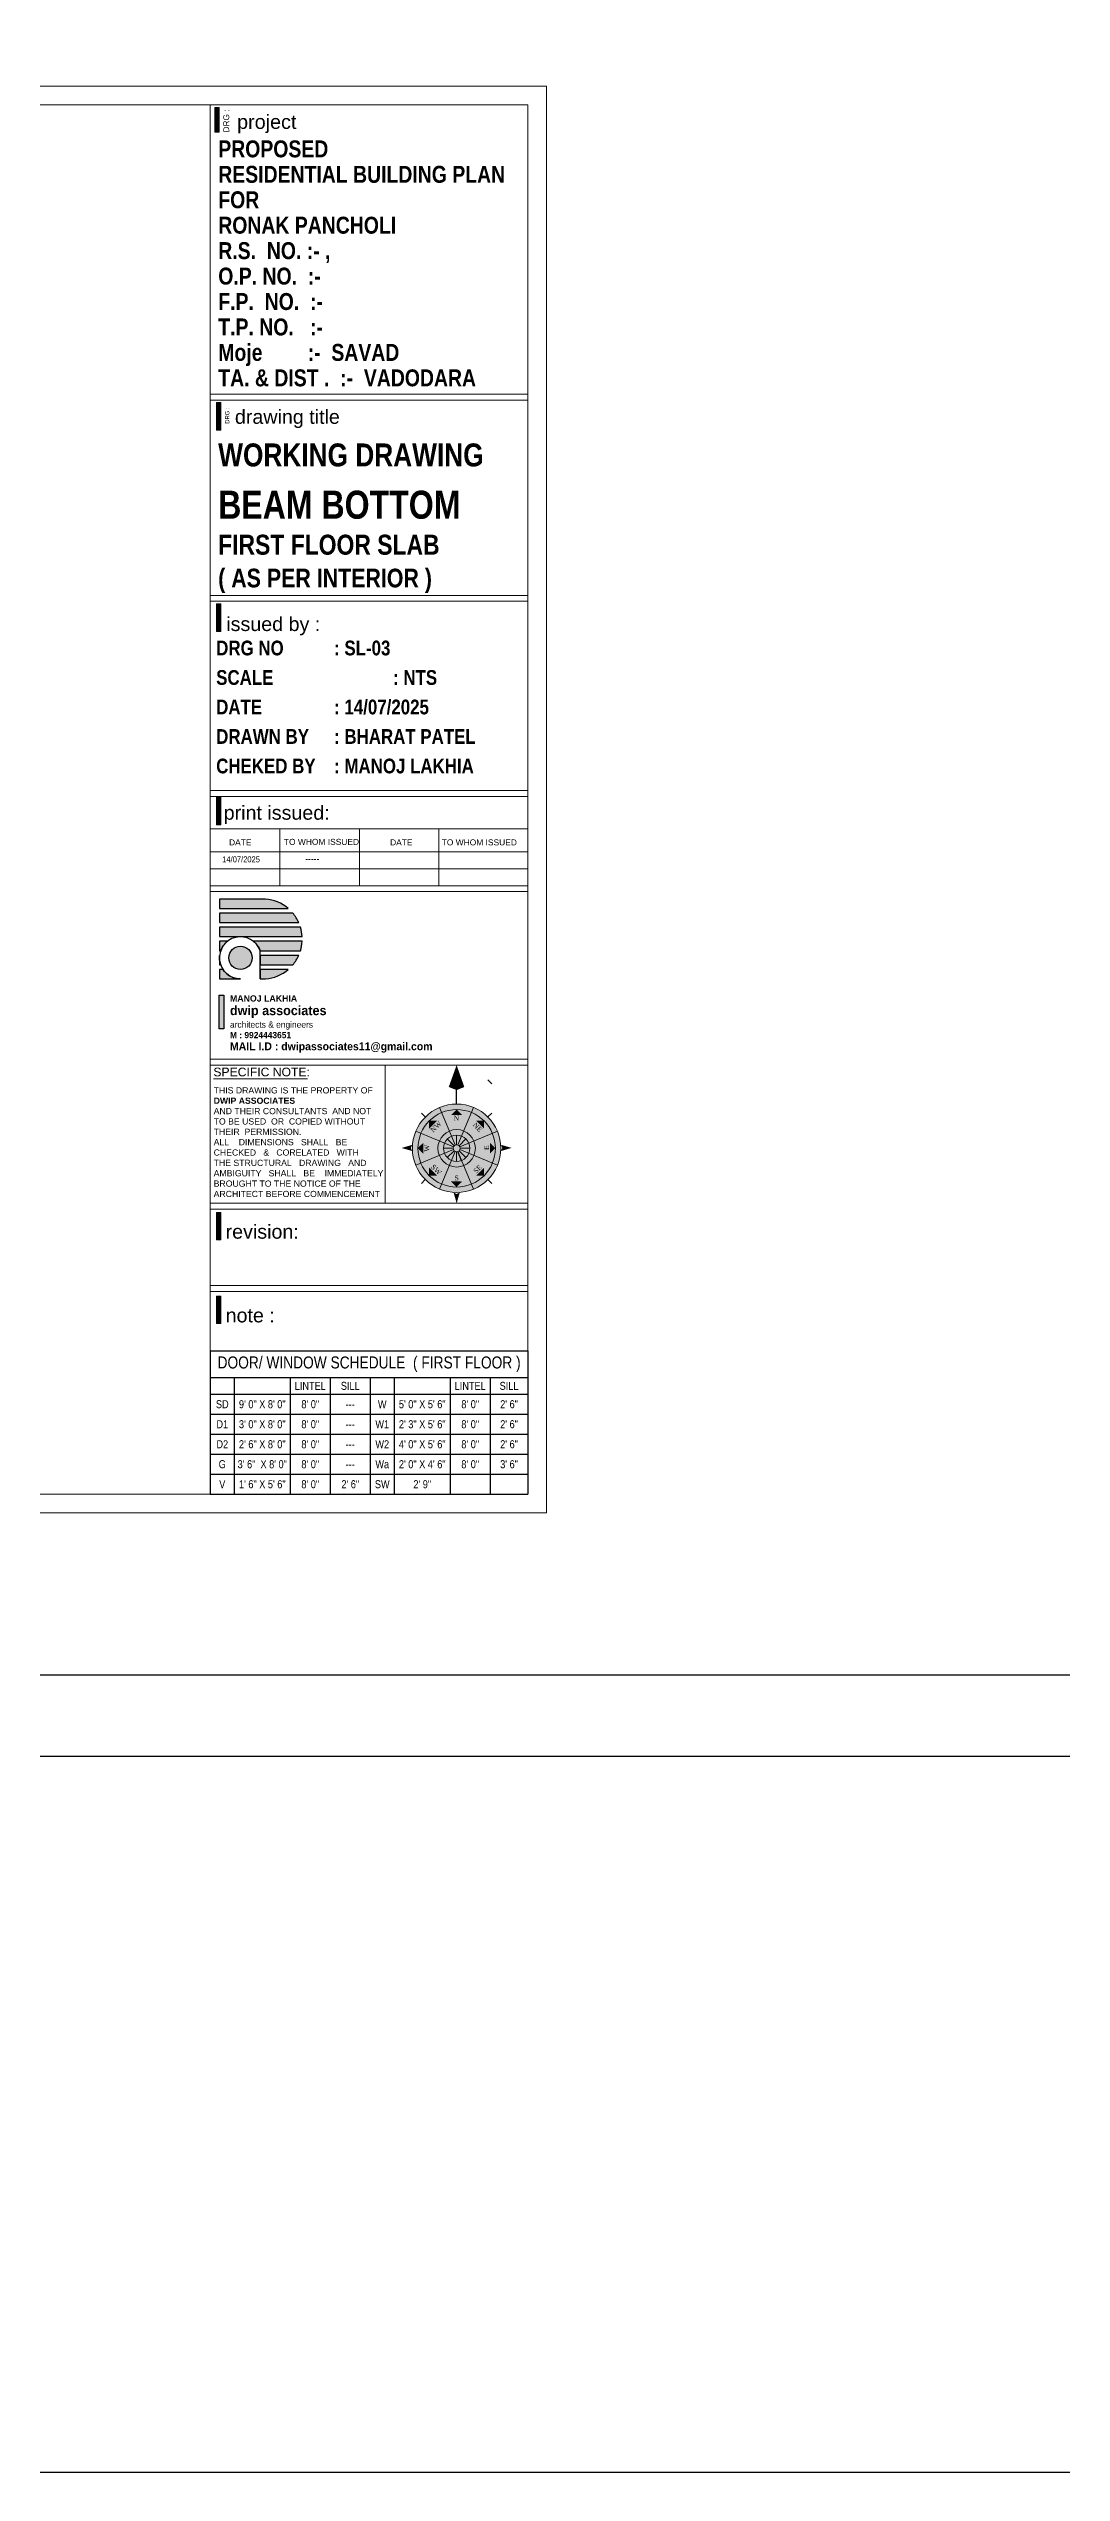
# Model space of a CAD drawing. Header units: millimetres. Extents: x 56222 to 163527, y -177397 to -121287.
# Drawn here: x 158731 to 159111, y -175692 to -174783 of the extents above; entities that cross this region are included whole.
import ezdxf
from ezdxf.enums import TextEntityAlignment as Align

# ---------------------------------------------------------------- set-up
doc = ezdxf.new("R2010")
doc.units = ezdxf.units.MM
doc.header["$MEASUREMENT"] = 0
for name, color, linetype, lineweight in [('plot boundary', 26, 'Continuous', 30), ('STAIRCASE', 45, 'Continuous', 25), ('X_SHEET', 7, 'Continuous', 9)]:
    doc.layers.add(name, color=color, linetype=linetype, lineweight=lineweight)
doc.styles.add("AR_0'-0", font='arial.ttf')
doc.styles.add('AR_6', font='arial.ttf', dxfattribs={"height": 6})
doc.styles.add("Cn_BT_0'-0", font='swissc.ttf')
doc.styles.add('DUTCH801', font='dutcheb.ttf', dxfattribs={"height": 6.5})
doc.styles.add('KATHA', font='swissc.ttf')
doc.styles.get("Standard").update_dxf_attribs({"font": 'arial.ttf', "height": 6})

# ---------------------------------------------------------------- blocks, each defined once
blk = doc.blocks.new('NORTH')
h = blk.add_hatch(color=9)
h.set_gradient(color1=(201, 201, 201), color2=(237, 237, 237), one_color=1, tint=0.93, name='SPHERICAL')
edge = h.paths.add_edge_path()
edge.add_arc((329168.4, -156620.1), 24.1, 0, 360)
at = {"layer": 'X_SHEET'}
for color, points in [(224, [(329168.4, -156574.8), (329168.4, -156588.4), (329164.1, -156586.7)]), (230, [(329172.6, -156586.7), (329168.4, -156588.4), (329168.4, -156574.8)]), (47, [(329153.4, -156609.4), (329153.4, -156605.1), (329157.7, -156605.1)]), (47, [(329165.3, -156602), (329168.4, -156598.9), (329171.4, -156602)]), (47, [(329179, -156605.1), (329183.3, -156605.1), (329183.3, -156609.4)]), (224, [(329143.4, -156619.9), (329144.3, -156618.2), (329138.4, -156619.9)]), (230, [(329144.3, -156621.6), (329143.4, -156619.9), (329138.4, -156619.9)]), (47, [(329147.2, -156620), (329150.3, -156617), (329150.3, -156623.1)]), (47, [(329186.5, -156623.1), (329186.5, -156617), (329189.5, -156620.1)]), (224, [(329193.3, -156619.9), (329192.5, -156618.2), (329198.4, -156619.9)]), (230, [(329192.5, -156621.6), (329193.3, -156619.9), (329198.4, -156619.9)]), (47, [(329153.4, -156635), (329153.4, -156630.7), (329157.7, -156635)]), (47, [(329179, -156635), (329183.3, -156630.7), (329183.3, -156635)]), (47, [(329171.4, -156638.2), (329165.3, -156638.1), (329168.3, -156641.2)]), (230, [(329166.7, -156644.1), (329168.4, -156645), (329168.4, -156650.1)]), (224, [(329168.4, -156645), (329170.1, -156644.1), (329168.4, -156650.1)])]:
    blk.add_hatch(color=color, dxfattribs=at).paths.add_polyline_path(points)
at = {"color": 254, "lineweight": 5}
for p, q in [((329185.4, -156582.8), (329187.6, -156585)), ((329166.5, -156620.1), (329161.2, -156620.1)), ((329167, -156618.7), (329163.3, -156615)), ((329167, -156621.4), (329163.3, -156625.1)), ((329168.4, -156618.2), (329168.4, -156612.9)), ((329168.4, -156621.9), (329168.4, -156627.2)), ((329169.7, -156618.7), (329173.4, -156615)), ((329169.7, -156621.4), (329173.4, -156625.1)), ((329170.2, -156620.1), (329175.5, -156620.1))]:
    blk.add_line(p, q, dxfattribs=at)
at = {"color": 250, "lineweight": 9}
for p, q in [((329151.3, -156603), (329149.2, -156600.9)), ((329167.6, -156618.3), (329159.1, -156597.8)), ((329169.1, -156618.3), (329177.6, -156597.8)), ((329185.4, -156603), (329187.6, -156600.9)), ((329146.1, -156610.8), (329166.6, -156619.3)), ((329146.1, -156629.3), (329166.6, -156620.8)), ((329159.1, -156642.4), (329167.6, -156621.8)), ((329177.6, -156642.4), (329169.1, -156621.8)), ((329170.1, -156619.3), (329190.7, -156610.8)), ((329170.1, -156620.8), (329190.7, -156629.3)), ((329151.3, -156637.1), (329149.2, -156639.2)), ((329185.4, -156637.1), (329187.6, -156639.2))]:
    blk.add_line(p, q, dxfattribs=at)
at = {"color": 1}
blk.add_line((329171.1, -156626.7), (329169.1, -156621.8), dxfattribs=at)
at = {"lineweight": 9}
for radius in [24.1, 21.1, 10.2, 7.18, 1.88]:
    blk.add_circle((329168.4, -156620.1), radius, dxfattribs=at)
at = {"layer": 'X_SHEET', "color": 29, "linetype": 'Continuous', "lineweight": 25}
blk.add_line((329168.4, -156595.9), (329168.4, -156588.4), dxfattribs=at)
at = {"layer": 'X_SHEET', "color": 26, "linetype": 'ByBlock', "lineweight": -2, "style": 'DUTCH801'}
for s, rotation, p in [('NW', 44.9141, (329156.2, -156607.4)), ('N', 359.9141, (329168.3, -156602.4)), ('S', 359.9141, (329168.4, -156634.9)), ('SE', 44.9141, (329178.9, -156630.5))]:
    blk.add_text(s, height=2.7, rotation=rotation, dxfattribs=at).set_placement(p, align=Align.TOP_CENTER)
for s, rotation, p in [('NE', 314.9141, (329178.9, -156609.6)), ('W', 89.9141, (329153.5, -156620)), ('E', 89.9141, (329186.1, -156619.8)), ('SW', 314.9141, (329156.3, -156632.7))]:
    blk.add_text(s, height=2.7, rotation=rotation, dxfattribs=at).set_placement(p, align=Align.CENTER)
blk = doc.blocks.new('logo')
at = {"layer": 'STAIRCASE', "linetype": 'Continuous', "ltscale": 15}
h = blk.add_hatch(color=0, dxfattribs=at)
edge = h.paths.add_edge_path()
edge.add_line((52190.2, -8438.8), (52131.5, -8438.8))
edge.add_line((52131.5, -8438.8), (52131.5, -8450.8))
edge.add_line((52131.5, -8450.8), (52219.1, -8450.8))
edge.add_arc((52186.1, -8489.7), 51, 49.5898, 85.3906)
edge = h.paths.add_edge_path()
edge.add_line((52225, -8456.8), (52131.5, -8456.8))
edge.add_line((52131.5, -8456.8), (52131.5, -8468.8))
edge.add_line((52131.5, -8468.8), (52232.6, -8468.8))
edge.add_arc((52186.1, -8489.7), 51, 24.196, 40.1809)
edge = h.paths.add_edge_path()
edge.add_line((52234.8, -8474.7), (52131.5, -8474.7))
edge.add_line((52131.5, -8474.7), (52131.5, -8486.7))
edge.add_line((52131.5, -8486.7), (52237, -8486.7))
edge.add_arc((52186.1, -8489.7), 51, 3.3421, 17.076)
edge = h.paths.add_edge_path()
edge.add_line((52237, -8492.6), (52174.8, -8492.6))
edge.add_arc((52158.3, -8513.7), 26.8, 19.8001, 51.8901, ccw=False)
edge.add_line((52183.5, -8504.6), (52234.8, -8504.6))
edge.add_arc((52186.1, -8489.7), 51, 342.9464, 356.6794)
edge = h.paths.add_edge_path()
edge.add_line((52232.6, -8510.5), (52183.5, -8510.5))
edge.add_line((52183.5, -8510.5), (52183.5, -8522.5))
edge.add_line((52183.5, -8522.5), (52225.1, -8522.5))
edge.add_arc((52186.1, -8489.7), 51, 319.8472, 335.8275)
edge = h.paths.add_edge_path()
edge.add_line((52219.2, -8528.5), (52183.5, -8528.5))
edge.add_line((52183.5, -8528.5), (52183.5, -8540.5))
edge.add_line((52183.5, -8540.5), (52190.4, -8540.5))
edge.add_arc((52186.1, -8489.7), 51, 274.8693, 310.4434)
edge = h.paths.add_edge_path()
edge.add_line((52136, -8528.5), (52131.5, -8528.5))
edge.add_line((52131.5, -8528.5), (52131.5, -8540.5))
edge.add_line((52131.5, -8540.5), (52158.3, -8540.5))
edge.add_arc((52158.3, -8513.7), 26.8, 213.4982, 270, ccw=False)
edge = h.paths.add_edge_path()
edge.add_line((52131.5, -8513.7), (52131.5, -8522.5))
edge.add_line((52131.5, -8522.5), (52133, -8522.5))
edge.add_arc((52158.3, -8513.7), 26.8, 180, 199.307, ccw=False)
edge = h.paths.add_edge_path()
edge.add_line((52131.7, -8510.5), (52131.5, -8510.5))
edge.add_line((52131.5, -8510.5), (52131.5, -8513.7))
edge.add_arc((52158.3, -8513.7), 26.8, 173.2545, 180, ccw=False)
edge = h.paths.add_edge_path()
edge.add_line((52141.8, -8492.6), (52131.5, -8492.6))
edge.add_line((52131.5, -8492.6), (52131.5, -8504.6))
edge.add_line((52131.5, -8504.6), (52133.1, -8504.6))
edge.add_arc((52158.3, -8513.7), 26.8, 128.1099, 160.1999, ccw=False)
edge = h.paths.add_edge_path()
edge.add_arc((52158.3, -8513.7), 14.8, 0, 360)
at = {"layer": 'STAIRCASE', "color": 0, "linetype": 'Continuous', "ltscale": 15}
blk.add_line((52183.5, -8540.5), (52183.5, -8504.6), dxfattribs=at)
for points in [[(52190.2, -8438.8), (52131.5, -8438.8), (52131.5, -8450.8), (52219.1, -8450.8, 0.157494)], [(52225, -8456.8), (52131.5, -8456.8), (52131.5, -8468.8), (52232.6, -8468.8, 0.06986)], [(52234.8, -8474.7), (52131.5, -8474.7), (52131.5, -8486.7), (52237, -8486.7, 0.059998)], [(52141.8, -8492.6), (52131.5, -8492.6), (52131.5, -8504.6), (52133.1, -8504.6, -0.140942)], [(52237, -8492.6), (52174.8, -8492.6, -0.140942), (52183.5, -8504.6), (52234.8, -8504.6, 0.059993)], [(52131.7, -8510.5), (52131.5, -8510.5), (52131.5, -8513.7, -0.029441)], [(52131.5, -8513.7), (52131.5, -8522.5), (52133, -8522.5, -0.084443)], [(52232.6, -8510.5), (52183.5, -8510.5), (52183.5, -8522.5), (52225.1, -8522.5, 0.069841)], [(52136, -8528.5), (52131.5, -8528.5), (52131.5, -8540.5), (52158.3, -8540.5, -0.251655)], [(52219.2, -8528.5), (52183.5, -8528.5), (52183.5, -8540.5), (52190.4, -8540.5, 0.15648)]]:
    blk.add_lwpolyline(points, format="xyb", close=True, dxfattribs=at)
blk.add_circle((52158.3, -8513.7), 14.8, dxfattribs=at)
blk.add_arc((52158.3, -8513.7), 26.8, 19.8001, 270, dxfattribs=at)
blk = doc.blocks.new('*T251')
at = {"layer": 'X_SHEET', "color": 0, "lineweight": -2}
for p, q in [((0, 0), (9, 0)), ((0, 0), (0, -9.99)), ((9, 0), (30, 0)), ((30, 0), (45, 0)), ((45, 0), (60, 0)), ((60, 0), (69, 0)), ((69, 0), (90, 0)), ((90, 0), (105, 0)), ((105, 0), (119.14, 0)), ((119.14, 0), (119.14, -9.99)), ((0, -9.99), (9, -9.99)), ((0, -9.99), (0, -16.24)), ((0, -16.24), (9, -16.24)), ((0, -16.24), (0, -23.74)), ((9, -9.99), (30, -9.99)), ((9, -9.99), (9, -16.24)), ((9, -16.24), (30, -16.24)), ((9, -16.24), (9, -23.74)), ((30, -9.99), (45, -9.99)), ((30, -9.99), (30, -16.24)), ((30, -16.24), (45, -16.24)), ((30, -16.24), (30, -23.74)), ((45, -9.99), (60, -9.99)), ((45, -9.99), (45, -16.24)), ((45, -16.24), (60, -16.24)), ((45, -16.24), (45, -23.74)), ((60, -9.99), (69, -9.99)), ((60, -9.99), (60, -16.24)), ((60, -16.24), (69, -16.24)), ((60, -16.24), (60, -23.74)), ((69, -9.99), (90, -9.99)), ((69, -9.99), (69, -16.24)), ((69, -16.24), (90, -16.24)), ((69, -16.24), (69, -23.74)), ((90, -9.99), (105, -9.99)), ((90, -9.99), (90, -16.24)), ((90, -16.24), (105, -16.24)), ((90, -16.24), (90, -23.74)), ((105, -9.99), (119.14, -9.99)), ((105, -9.99), (105, -16.24)), ((105, -16.24), (119.14, -16.24)), ((105, -16.24), (105, -23.74)), ((119.14, -9.99), (119.14, -16.24)), ((119.14, -16.24), (119.14, -23.74)), ((0, -23.74), (9, -23.74)), ((0, -23.74), (0, -31.24)), ((9, -23.74), (30, -23.74)), ((9, -23.74), (9, -31.24)), ((30, -23.74), (45, -23.74)), ((30, -23.74), (30, -31.24)), ((45, -23.74), (60, -23.74)), ((45, -23.74), (45, -31.24)), ((60, -23.74), (69, -23.74)), ((60, -23.74), (60, -31.24)), ((69, -23.74), (90, -23.74)), ((69, -23.74), (69, -31.24)), ((90, -23.74), (105, -23.74)), ((90, -23.74), (90, -31.24)), ((105, -23.74), (119.14, -23.74)), ((105, -23.74), (105, -31.24)), ((119.14, -23.74), (119.14, -31.24)), ((0, -31.24), (9, -31.24)), ((0, -31.24), (0, -38.74)), ((9, -31.24), (30, -31.24)), ((9, -31.24), (9, -38.74)), ((30, -31.24), (45, -31.24)), ((30, -31.24), (30, -38.74)), ((45, -31.24), (60, -31.24)), ((45, -31.24), (45, -38.74)), ((60, -31.24), (69, -31.24)), ((60, -31.24), (60, -38.74)), ((69, -31.24), (90, -31.24)), ((69, -31.24), (69, -38.74)), ((90, -31.24), (105, -31.24)), ((90, -31.24), (90, -38.74)), ((105, -31.24), (119.14, -31.24)), ((105, -31.24), (105, -38.74)), ((119.14, -31.24), (119.14, -38.74)), ((0, -38.74), (9, -38.74)), ((0, -38.74), (0, -46.24)), ((9, -38.74), (30, -38.74)), ((9, -38.74), (9, -46.24)), ((30, -38.74), (45, -38.74)), ((30, -38.74), (30, -46.24)), ((45, -38.74), (60, -38.74)), ((45, -38.74), (45, -46.24)), ((60, -38.74), (69, -38.74)), ((60, -38.74), (60, -46.24)), ((69, -38.74), (90, -38.74)), ((69, -38.74), (69, -46.24)), ((90, -38.74), (105, -38.74)), ((90, -38.74), (90, -46.24)), ((105, -38.74), (119.14, -38.74)), ((105, -38.74), (105, -46.24)), ((119.14, -38.74), (119.14, -46.24)), ((0, -46.24), (9, -46.24)), ((0, -46.24), (0, -53.74)), ((0, -53.74), (9, -53.74)), ((9, -46.24), (30, -46.24)), ((9, -46.24), (9, -53.74)), ((9, -53.74), (30, -53.74)), ((30, -46.24), (45, -46.24)), ((30, -46.24), (30, -53.74)), ((30, -53.74), (45, -53.74)), ((45, -46.24), (60, -46.24)), ((45, -46.24), (45, -53.74)), ((45, -53.74), (60, -53.74)), ((60, -46.24), (69, -46.24)), ((60, -46.24), (60, -53.74)), ((60, -53.74), (69, -53.74)), ((69, -46.24), (90, -46.24)), ((69, -46.24), (69, -53.74)), ((69, -53.74), (90, -53.74)), ((90, -46.24), (105, -46.24)), ((90, -46.24), (90, -53.74)), ((90, -53.74), (105, -53.74)), ((105, -46.24), (119.14, -46.24)), ((105, -46.24), (105, -53.74)), ((105, -53.74), (119.14, -53.74)), ((119.14, -46.24), (119.14, -53.74))]:
    blk.add_line(p, q, dxfattribs=at)
at = {"layer": 'X_SHEET', "color": 0, "insert": (59.57, -4.99), "char_height": 4.5, "width": 118.3106, "attachment_point": 5, "style": "Cn_BT_0'-0"}
blk.add_mtext('DOOR/ WINDOW SCHEDULE  ( FIRST FLOOR )', dxfattribs=at)
at = {"layer": 'X_SHEET', "char_height": 3, "attachment_point": 5, "style": "Cn_BT_0'-0"}
for s, insert, width in [('LINTEL', (37.5, -13.11), 14.17), ('SILL', (52.5, -13.11), 14.17), ('LINTEL', (97.5, -13.11), 14.17), ('SILL', (112.07, -13.11), 13.3106), ('SD', (4.5, -19.99), 8.17), ('D1', (4.5, -27.49), 8.17), ('3\' 0" X 8\' 0"', (19.5, -27.49), 20.17), ('9\' 0" X 8\' 0"', (19.5, -19.99), 20.17), ('8\' 0"', (37.5, -19.99), 14.17), ('8\' 0"', (37.5, -27.49), 14.17), ('---', (52.5, -19.99), 14.17), ('W1', (64.5, -27.49), 8.17), ('W', (64.5, -19.99), 8.17), ('5\' 0" X 5\' 6"', (79.5, -19.99), 20.17), ('2\' 3" X 5\' 6"', (79.5, -27.49), 20.17), ('8\' 0"', (97.5, -19.99), 14.17), ('8\' 0"', (97.5, -27.49), 14.17), ('2\' 6"', (112.07, -19.99), 13.3106), ('2\' 6"', (112.07, -27.49), 13.3106), ('D2', (4.5, -34.99), 8.17), ('2\' 6" X 8\' 0"', (19.5, -34.99), 20.17), ('8\' 0"', (37.5, -34.99), 14.17), ('---', (52.5, -27.49), 14.17), ('---', (52.5, -34.99), 14.17), ('W2', (64.5, -34.99), 8.17), ('4\' 0" X 5\' 6"', (79.5, -34.99), 20.17), ('8\' 0"', (97.5, -34.99), 14.17), ('2\' 6"', (112.07, -34.99), 13.3106), ('G', (4.5, -42.49), 8.17), ('3\' 6"  X 8\' 0"', (19.5, -42.49), 20.17), ('8\' 0"', (37.5, -42.49), 14.17), ('---', (52.5, -42.49), 14.17), ('Wa', (64.5, -42.49), 8.17), ('2\' 0" X 4\' 6"', (79.5, -42.49), 20.17), ('8\' 0"', (97.5, -42.49), 14.17), ('3\' 6"', (112.07, -42.49), 13.3106), ('V', (4.5, -49.99), 8.17), ('1\' 6" X 5\' 6"', (19.5, -49.99), 20.17), ('8\' 0"', (37.5, -49.99), 14.17), ('2\' 6"', (52.5, -49.99), 14.17), ('SW', (64.5, -49.99), 8.17), ('2\' 9"', (79.5, -49.99), 20.17)]:
    blk.add_mtext(s, dxfattribs=dict(at, insert=insert, width=width))

msp = doc.modelspace()

# ---------------------------------------------------------------- hatches: boundary and pattern name
at = {"layer": 'STAIRCASE', "linetype": 'Continuous', "ltscale": 15}
msp.add_hatch(color=251, dxfattribs=at).paths.add_polyline_path([(158794.80695, -175138.10659), (158796.5278, -175138.10659), (158796.5278, -175150.69184), (158794.80695, -175150.69184)])
at = {"layer": 'X_SHEET', "ltscale": 0.25}
h = msp.add_hatch(color=0, dxfattribs=at)
h.dxf.hatch_style = 1
h.paths.add_polyline_path([(158795.43481, -174915.93319), (158793.83275, -174915.93319), (158793.83275, -174926.2374), (158795.43481, -174926.2374)])
h = msp.add_hatch(color=0, dxfattribs=at)
h.dxf.hatch_style = 1
h.paths.add_polyline_path([(158795.4349, -174991.37175), (158793.83284, -174991.37175), (158793.83284, -175001.67596), (158795.4349, -175001.67596)])
h = msp.add_hatch(color=0, dxfattribs=at)
h.dxf.hatch_style = 1
h.paths.add_polyline_path([(158795.43147, -175063.84466), (158793.82941, -175063.84466), (158793.82941, -175074.14887), (158795.43147, -175074.14887)])
h = msp.add_hatch(color=0, dxfattribs=at)
h.dxf.hatch_style = 1
h.paths.add_polyline_path([(158795.43485, -175219.53521), (158793.83279, -175219.53521), (158793.83279, -175229.83942), (158795.43485, -175229.83942)])
h = msp.add_hatch(color=0, dxfattribs=at)
h.dxf.hatch_style = 1
h.paths.add_polyline_path([(158795.43476, -175250.90816), (158793.8327, -175250.90816), (158793.8327, -175261.21237), (158795.43476, -175261.21237)])

# ---------------------------------------------------------------- linework, layer by layer
at = {"layer": 'plot boundary', "color": 251, "ltscale": 0.25}
msp.add_lwpolyline([(158794.80695, -175138.10659), (158796.5278, -175138.10659), (158796.5278, -175150.69184), (158794.80695, -175150.69184)], close=True, dxfattribs=at)
at = {"layer": 'X_SHEET', "color": 0, "linetype": 'Continuous', "lineweight": 9}
for p, q in [((158791.48601, -175075.66735), (158910.62523, -175075.66735)), ((158817.62196, -175075.66735), (158817.62196, -175097.03222)), ((158847.39823, -175075.66735), (158847.39823, -175097.03222)), ((158877.16377, -175075.66735), (158877.16377, -175097.03222)), ((158910.62523, -175084.32165), (158791.48666, -175084.32165)), ((158910.62523, -175090.67693), (158791.48734, -175090.67693))]:
    msp.add_line(p, q, dxfattribs=at)
at = {"layer": 'X_SHEET', "linetype": 'Continuous'}
msp.add_line((158792.66575, -175169.48454), (158827.98246, -175169.48454), dxfattribs=at)
at = {"layer": 'X_SHEET', "color": 1, "lineweight": 30}
for points in [[(157973.7516, -174282.00168), (160247.82365, -174282.00168), (160247.82365, -175691.92261), (157973.7516, -175691.92261)], [(158072.13331, -175423.41633), (160115.40154, -175423.41633), (160115.40154, -174409.41622), (158072.13331, -174409.41622)], [(158102.68783, -175392.86181), (160084.84702, -175392.86181), (160084.84702, -174439.97074), (158102.68783, -174439.97074)]]:
    msp.add_lwpolyline(points, close=True, dxfattribs=at)
at = {"layer": 'X_SHEET'}
for points in [[(158917.62861, -175332.18929), (158150.48024, -175332.18929), (158150.48024, -174797.25648), (158917.62861, -174797.25648)], [(158910.62861, -175325.18929), (158157.48024, -175325.18929), (158157.48024, -174804.25648), (158910.62861, -174804.25648)], [(158791.48801, -174912.7342), (158910.62858, -174912.7342), (158910.62862, -174804.25648), (158791.48801, -174804.25648)], [(158791.48801, -174804.25648), (158910.62858, -174804.25648), (158910.62869, -175325.18929), (158791.48813, -175325.18929)], [(158910.62862, -174914.94176), (158791.48801, -174914.94176), (158791.48801, -174988.19109), (158910.62862, -174988.19109)], [(158791.48801, -174990.39865), (158910.62862, -174990.39865), (158910.62862, -175061.37414), (158791.48801, -175061.37414)], [(158791.48801, -175097.03222), (158910.62523, -175097.03222), (158910.62523, -175063.5817), (158791.48801, -175063.5817)], [(158791.48801, -175099.23978), (158910.62862, -175099.23978), (158910.62862, -175162.10821), (158791.48801, -175162.10821)], [(158857.12898, -175216.0932), (158791.48801, -175216.0932), (158791.48801, -175164.31576), (158857.12898, -175164.31576)], [(158791.48801, -175216.0932), (158910.62862, -175216.0932), (158910.62862, -175164.31576), (158791.48801, -175164.31576)], [(158791.48801, -175218.30076), (158910.62862, -175218.30076), (158910.62862, -175246.97417), (158791.48801, -175246.97417)], [(158910.62853, -175249.18173), (158791.48801, -175249.18173), (158791.4882, -175325.18929), (158910.62876, -175325.18929)]]:
    msp.add_lwpolyline(points, close=True, dxfattribs=at)
at = {"layer": 'X_SHEET', "color": 0, "ltscale": 0.25}
for points in [[(158793.14116, -174805.31409), (158794.77714, -174805.31409), (158794.77714, -174814.52293), (158793.14116, -174814.52293)], [(158793.83275, -174915.93319), (158795.43481, -174915.93319), (158795.43481, -174926.2374), (158793.83275, -174926.2374)], [(158793.83284, -174991.37175), (158795.4349, -174991.37175), (158795.4349, -175001.67596), (158793.83284, -175001.67596)], [(158793.82941, -175063.84466), (158795.43147, -175063.84466), (158795.43147, -175074.14887), (158793.82941, -175074.14887)], [(158793.83279, -175219.53521), (158795.43485, -175219.53521), (158795.43485, -175229.83942), (158793.83279, -175229.83942)], [(158793.8327, -175250.90816), (158795.43476, -175250.90816), (158795.43476, -175261.21237), (158793.8327, -175261.21237)]]:
    msp.add_lwpolyline(points, close=True, dxfattribs=at)
msp.add_solid([(158794.77714, -174814.52293), (158793.14116, -174814.52293), (158794.77714, -174805.31409), (158793.14116, -174805.31409)], dxfattribs=at)

# ---------------------------------------------------------------- block references
at = {"xscale": 0.6882641349497078, "yscale": 0.6882641350166523, "zscale": 0.688264134997509, "rotation": 0.02728220589949871}
msp.add_blockref('NORTH', (-67722.20908, -67507.36787), dxfattribs=at)
msp.add_blockref('*T251', (158791.48807, -175271.44795))
at = {"layer": 'STAIRCASE', "color": 251, "linetype": 'Continuous', "xscale": 0.2942633925449627, "yscale": 0.2942633926140843, "zscale": 0.2942633925740976}
msp.add_blockref('logo', (143454.53172, -172618.80703), dxfattribs=at)

# ---------------------------------------------------------------- texts
at = {"layer": 'plot boundary', "color": 251, "ltscale": 0.25, "insert": (158798.86622, -175138.10659), "char_height": 3.5311607, "attachment_point": 1}
msp.add_mtext('{\\fArial|b1|i0|c0|p34;\\H0.6667x;MANOJ LAKHIA\\fBankGothic Lt BT|b1|i0|c0|p34;\\P\\fBankGothic Md BT|b1|i0|c0|p34;\\H1.5x;dwip associates\\P\\fBankGothic Lt BT|b0|i0|c0|p34;\\H0.6667x;architects & engineers\\P\\fStylus BT|b1|i0|c0|p34;\\H0.9999x;M : 9924443651\\P\\H1.25x;MAIL I.D : dwipassociates11@gmail.com}', dxfattribs=at)
at = {"layer": 'X_SHEET', "color": 0, "ltscale": 0.25, "insert": (158796.36293, -174814.63284), "char_height": 2.211991, "width": 9.483907, "attachment_point": 1, "rotation": 90, "style": "AR_0'-0"}
msp.add_mtext('DRG :', dxfattribs=at)
at = {"layer": 'X_SHEET', "color": 0, "ltscale": 0.25, "attachment_point": 1}
for s, insert, char_height, style in [('{\\fSwis721 Ex BT|b0|i0|c0|p34;project}', (158801.54808, -174807.99687), 5.308778, 'AR_6'), ('{\\fSwis721 Cn BT|b1|i0|c0|p34;BEAM BOTTOM}', (158794.45157, -174948.94425), 10.5, 'KATHA'), ('{\\fSwis721 Cn BT|b1|i0|c0|p34;FIRST FLOOR SLAB}', (158794.45157, -174965.43384), 7.5, "Cn_BT_0'-0"), ('{\\fSwis721 Cn BT|b1|i0|c0|p34;( AS PER INTERIOR )}', (158794.45157, -174978.18534), 7, 'KATHA')]:
    msp.add_mtext(s, dxfattribs=dict(at, insert=insert, char_height=char_height, style=style))
at = {"layer": 'X_SHEET', "color": 0, "linetype": 'Continuous', "attachment_point": 1, "style": "Cn_BT_0'-0"}
for s, insert, char_height, line_spacing_factor in [('{\\fSwis721 Cn BT|b1|i0|c0|p34;PROPOSED\\PRESIDENTIAL BUILDING PLAN\\PFOR\\P\\C5;RONAK PANCHOLI  \\C1; \\C29;\\P\\C0;R.S.  NO. :- , \\PO.P. NO.  :-      \\PF.P.  NO.  :-          \\PT.P. NO.   :-  \\PMoje ^I    :-  SAVAD\\PTA. & DIST .  :-  VADODARA}', (158794.48085, -174817.61649), 6.3574351, 0.9), ('\\A1;{\\fSwis721 Cn BT|b1|i0|c0|p34;DRG NO ^I: SL-03\\PSCALE ^I^I: NTS\\PDATE ^I^I: 14/07/2025\\P\\A0;DRAWN BY ^I: BHARAT PATEL\\PCHEKED BY ^I: MANOJ LAKHIA}', (158793.70228, -175005.14988), 5.5286672, 1.2)]:
    msp.add_mtext(s, dxfattribs=dict(at, insert=insert, char_height=char_height, line_spacing_factor=line_spacing_factor))
at = {"layer": 'X_SHEET', "color": 0, "ltscale": 0.25, "insert": (158797.039, -174923.8491), "char_height": 1.584052, "attachment_point": 1, "rotation": 90}
msp.add_mtext('DRG :', dxfattribs=at)
at = {"layer": 'X_SHEET', "color": 0, "ltscale": 0.25, "char_height": 5.2801729, "attachment_point": 1}
for s, insert in [('{\\fSwis721 Ex BT|b0|i0|c0|p34;drawing title}', (158800.72777, -174918.59182)), ('issued by :', (158797.48771, -174996.27845)), ('{\\fArial|b0|i0|c0|p34;print issued:}', (158796.51036, -175067.01245))]:
    msp.add_mtext(s, dxfattribs=dict(at, insert=insert))
at = {"layer": 'X_SHEET', "ltscale": 0.25, "insert": (158794.45159, -174931.23887), "char_height": 8.600149, "attachment_point": 1, "style": 'KATHA'}
msp.add_mtext('{\\fSwis721 Cn BT|b1|i0|c0|p34;WORKING DRAWING}', dxfattribs=at)
at = {"layer": 'X_SHEET', "color": 0, "linetype": 'Continuous', "attachment_point": 1}
for s, insert, char_height in [('{\\fArial|b0|i0|c0|p34;DATE}', (158798.52296, -175079.66162), 2.2584194), ('{\\fArial|b0|i0|c0|p34;TO WHOM ISSUED}', (158819.09031, -175079.46729), 2.2584194), ('{\\fArial|b0|i0|c0|p34;DATE}', (158858.93059, -175079.66162), 2.2584194), ('{\\fArial|b0|i0|c0|p34;TO WHOM ISSUED}', (158878.28635, -175079.66162), 2.2584194), ('{\\fArial|b0|i0|c0|p34;-----}', (158827.11173, -175085.82257), 2.2584194), ('THIS DRAWING IS THE PROPERTY OF \\P{\\fArial|b1|i0|c0|p34;\\C59;DWIP ASSOCIATES\\C29; \\fArial|b0|i0|c0|p34;\\P}AND THEIR CONSULTANTS  AND NOT \\PTO BE USED  OR  COPIED WITHOUT \\PTHEIR  PERMISSION.\\PALL    DIMENSIONS   SHALL   BE   \\PCHECKED   &   CORELATED   WITH   \\PTHE STRUCTURAL   DRAWING   AND   \\PAMBIGUITY   SHALL   BE    IMMEDIATELY \\PBROUGHT TO THE NOTICE OF THE \\PARCHITECT BEFORE COMMENCEMENT', (158792.7552, -175172.58345), 2.3302966)]:
    msp.add_mtext(s, dxfattribs=dict(at, insert=insert, char_height=char_height))
at = {"layer": 'X_SHEET', "color": 0, "linetype": 'Continuous', "insert": (158795.95665, -175086.01691), "char_height": 2.258419, "attachment_point": 1, "style": 'KATHA'}
msp.add_mtext('14/07/2025', dxfattribs=at)
at = {"layer": 'X_SHEET', "linetype": 'Continuous', "insert": (158792.65015, -175165.23449), "char_height": 3.2621613, "attachment_point": 1}
msp.add_mtext('SPECIFIC NOTE:', dxfattribs=at)
at = {"layer": 'X_SHEET', "color": 29, "ltscale": 0.25, "char_height": 5.2801729, "attachment_point": 1}
for s, insert in [('{\\C0;revision:}', (158797.23629, -175224.08342)), ('{\\C0;note :}', (158797.2362, -175255.45636))]:
    msp.add_mtext(s, dxfattribs=dict(at, insert=insert))

doc.saveas('drawing.dxf')
